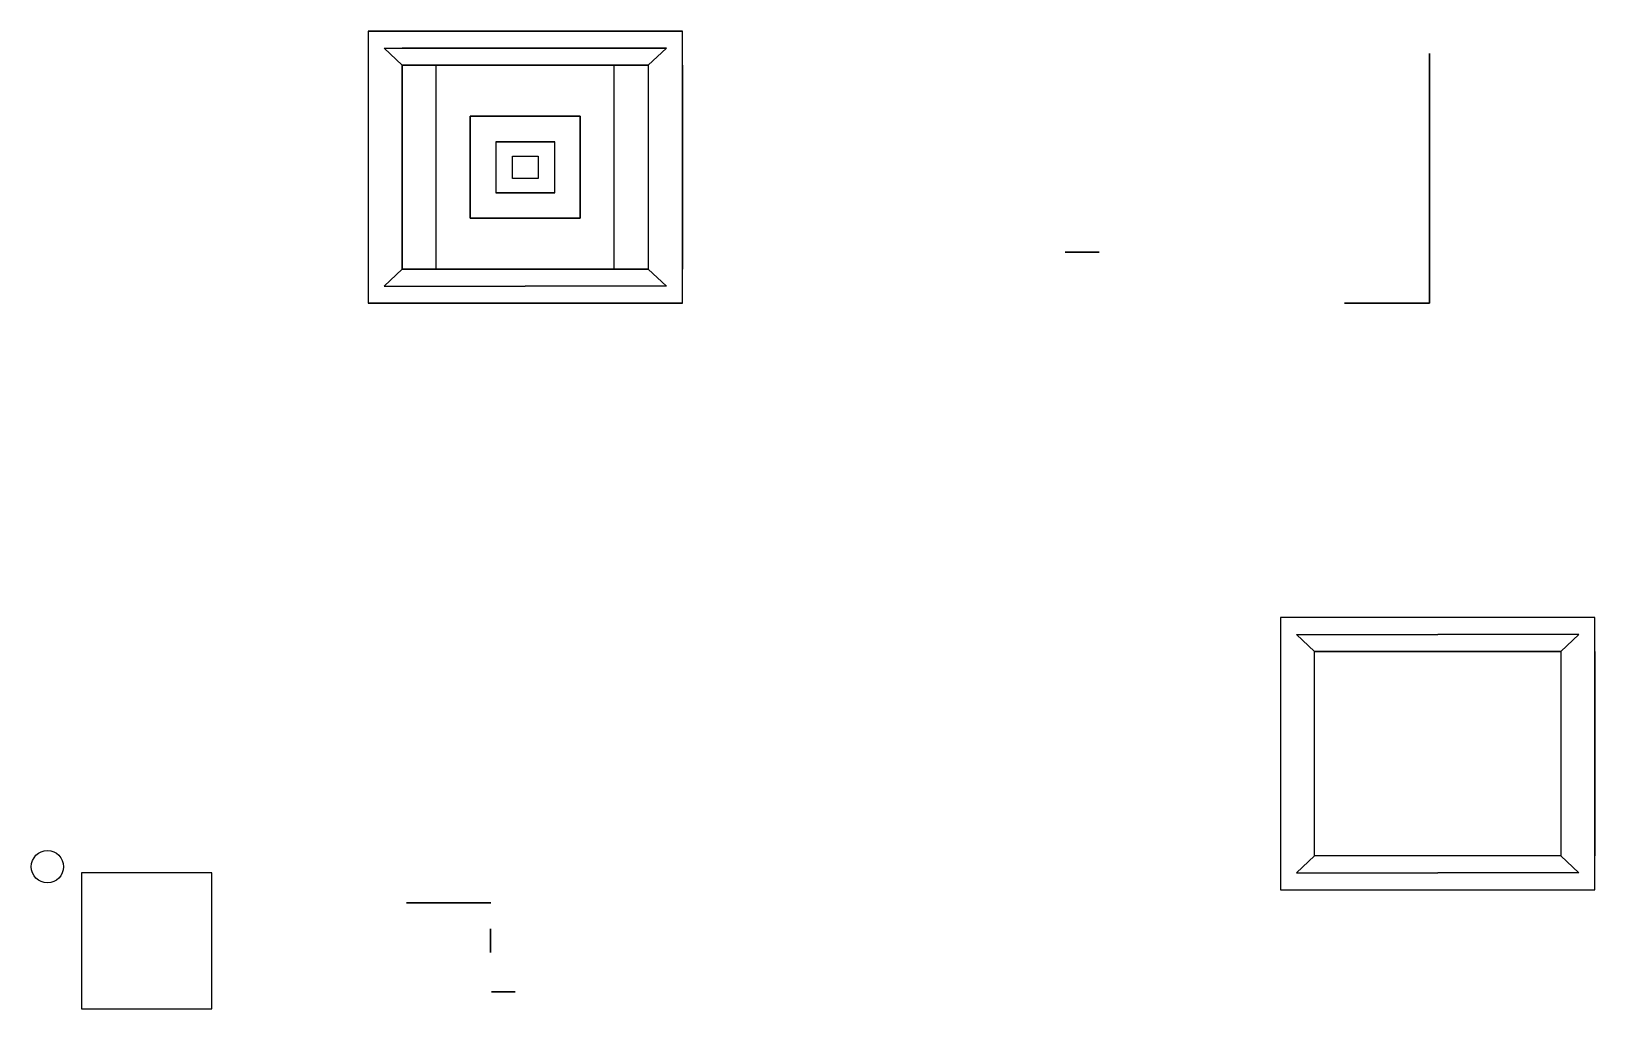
# Model space of a CAD drawing. Header units: millimetres. Extents: x -76 to 16, y -141 to 46.
# Drawn here: x -76.1 to 15.8, y -11.3 to 46.2 of the extents above; entities outside this region: 2.
import ezdxf

# ---------------------------------------------------------------- set-up
doc = ezdxf.new("R2010")
doc.units = ezdxf.units.MM
doc.header["$MEASUREMENT"] = 0

msp = doc.modelspace()

# ---------------------------------------------------------------- linework, layer by layer
at = {"extrusion": (0, 0, -1)}
for p, q in [((-54.325, 44.156, -24.839), (-55.391, 45.156, -24.839)), ((-55.391, 45.156, -24.839), (-47.091, 45.156, -24.839)), ((-38.79, 45.156, -24.839), (-47.091, 45.156, -24.839)), ((-39.856, 44.156, -24.839), (-38.79, 45.156, -24.839)), ((-52.325, 32.156, -43.705), (-52.325, 44.156, -43.705)), ((-52.325, 44.156, -43.705), (-41.856, 44.156, -43.705)), ((-52.325, 32.156, -55.339), (-52.325, 44.156, -55.339)), ((-52.325, 44.156, -55.339), (-41.856, 44.156, -55.339)), ((-41.856, 32.156, -43.705), (-41.856, 44.156, -43.705)), ((-41.856, 32.156, -55.339), (-41.856, 44.156, -55.339)), ((-37.856, 44.156, -22.839), (-37.856, 32.156, -22.839)), ((-54.325, 32.156, -24.839), (-55.391, 31.156, -24.839)), ((-41.856, 32.156, -43.705), (-52.325, 32.156, -43.705)), ((-41.856, 32.156, -55.339), (-52.325, 32.156, -55.339)), ((-41.856, 32.156, -41.205), (-52.325, 32.156, -41.205)), ((-41.856, 32.156, -57.839), (-52.325, 32.156, -57.839)), ((-39.856, 32.156, -24.839), (-38.79, 31.156, -24.839)), ((-55.391, 31.156, -24.839), (-47.091, 31.156, -24.839)), ((-38.79, 31.156, -24.839), (-47.091, 31.156, -24.839)), ((-0.676, 9.67, -117.741), (-1.742, 10.67, -117.741)), ((-1.742, 10.67, -117.741), (6.559, 10.67, -117.741)), ((14.86, 10.67, -117.741), (6.559, 10.67, -117.741)), ((13.793, 9.67, -117.741), (14.86, 10.67, -117.741)), ((15.793, 9.67, -115.741), (15.793, -2.33, -115.741)), ((-0.676, -2.33, -117.741), (-1.742, -3.33, -117.741)), ((11.793, -2.33, -148.241), (1.324, -2.33, -148.241)), ((11.793, -2.33, -150.741), (1.324, -2.33, -150.741)), ((13.793, -2.33, -117.741), (14.86, -3.33, -117.741)), ((-1.742, -3.33, -117.741), (6.559, -3.33, -117.741)), ((14.86, -3.33, -117.741), (6.559, -3.33, -117.741))]:
    msp.add_line(p, q, dxfattribs=at)
at = {"extrusion": (0, -1, 0)}
for p, q in [((-54.325, 44.156, -24.839), (-54.325, 44.156, -74.839)), ((-39.856, 44.156, -24.839), (-54.325, 44.156, -24.839)), ((-41.856, 44.156, -43.705), (-52.325, 44.156, -43.705)), ((-41.856, 44.156, -55.339), (-52.325, 44.156, -55.339)), ((-52.325, 44.156, -43.705), (-52.325, 44.156, -55.339)), ((-41.856, 44.156, -55.339), (-41.856, 44.156, -43.705)), ((-39.856, 44.156, -74.839), (-39.856, 44.156, -24.839)), ((-50.325, 41.156, -46.022), (-43.856, 41.156, -46.022)), ((-43.856, 41.156, -53.657), (-50.325, 41.156, -53.657)), ((-50.325, 41.156, -53.657), (-50.325, 41.156, -46.022)), ((-43.856, 41.156, -46.022), (-43.856, 41.156, -53.657)), ((-48.825, 39.656, -47.522), (-48.825, 39.656, -52.157)), ((-48.825, 39.656, -52.157), (-45.356, 39.656, -52.157)), ((-45.356, 39.656, -47.522), (-48.825, 39.656, -47.522)), ((-45.356, 39.656, -52.157), (-45.356, 39.656, -47.522)), ((-48.825, 36.656, -47.522), (-48.825, 36.656, -52.157)), ((-48.825, 36.656, -52.157), (-45.356, 36.656, -52.157)), ((-45.356, 36.656, -47.522), (-48.825, 36.656, -47.522)), ((-45.356, 36.656, -52.157), (-45.356, 36.656, -47.522)), ((-50.325, 35.156, -46.022), (-43.856, 35.156, -46.022)), ((-43.856, 35.156, -53.657), (-50.325, 35.156, -53.657)), ((-50.325, 35.156, -53.657), (-50.325, 35.156, -46.022)), ((-43.856, 35.156, -46.022), (-43.856, 35.156, -53.657)), ((-54.325, 32.156, -24.839), (-54.325, 32.156, -74.839)), ((-39.856, 32.156, -24.839), (-54.325, 32.156, -24.839)), ((-41.856, 32.156, -43.705), (-52.325, 32.156, -43.705)), ((-41.856, 32.156, -55.339), (-52.325, 32.156, -55.339)), ((-52.325, 32.156, -43.705), (-52.325, 32.156, -55.339)), ((-41.856, 32.156, -55.339), (-41.856, 32.156, -43.705)), ((-39.856, 32.156, -74.839), (-39.856, 32.156, -24.839)), ((13.793, 9.67, -117.741), (-0.676, 9.67, -117.741)), ((13.793, -2.33, -117.741), (-0.676, -2.33, -117.741)), ((11.793, -2.33, -148.241), (1.324, -2.33, -148.241))]:
    msp.add_line(p, q, dxfattribs=at)
at = {"extrusion": (1, 0, 0)}
msp.add_line((6.071, 30.156, -17.839), (6.071, 30.156, -19.839), dxfattribs=at)
at = {"extrusion": (0, 1, 0)}
for p, q in [((-54.073, -5.093, -70.495), (-53.073, -5.093, -70.495)), ((-49.127, -5.093, -74.845), (-54.073, -5.093, -74.845)), ((-54.073, -5.093, -74.845), (-54.073, -5.093, -70.495)), ((-53.073, -5.093, -70.495), (-53.073, -5.093, -73.245)), ((-53.073, -5.093, -73.245), (-50.073, -5.093, -73.245)), ((-50.073, -5.093, -73.245), (-50.073, -5.093, -70.495)), ((-50.073, -5.093, -70.495), (-49.124, -5.093, -70.495)), ((-49.124, -5.093, -70.495), (-49.127, -5.093, -74.845))]:
    msp.add_line(p, q, dxfattribs=at)
at = {"extrusion": (-1, 0, 0)}
for p, q in [((-66.508, -127.282, -72.193), (-66.508, -141.282, -72.193)), ((-73.963, -139.604, -66.288), (-64.023, -139.604, -66.288))]:
    msp.add_line(p, q, dxfattribs=at)
at = {"extrusion": (0, -1, 0)}
for points, elevation in [([(-37.856, -76.839), (-37.856, -22.839), (-56.325, -22.839), (-56.325, -76.839)], -46.156), ([(-54.325, -24.839), (-39.856, -24.839), (-39.856, -74.839), (-54.325, -74.839)], -32.156), ([(-37.856, -76.839), (-37.856, -22.839), (-56.325, -22.839), (-56.325, -76.839)], -30.156), ([(1.071, -22.839), (6.071, -22.839), (6.071, -17.839), (1.071, -17.839)], -30.156)]:
    msp.add_lwpolyline(points, close=True, dxfattribs=dict(at, elevation=elevation))
at = {"extrusion": (0, 0, -1)}
for points, elevation in [([(56.325, 30.156), (37.856, 30.156), (37.856, 46.156), (56.325, 46.156)], 22.839), ([(56.325, 30.156), (37.856, 30.156), (37.856, 46.156), (56.325, 46.156)], 76.839), ([(39.856, 44.156), (39.856, 32.156), (54.325, 32.156), (54.325, 44.156)], 24.839), ([(2.676, -4.33), (-15.793, -4.33), (-15.793, 11.67), (2.676, 11.67)], 122.741), ([(2.676, -4.33), (-15.793, -4.33), (-15.793, 11.67), (2.676, 11.67)], 169.741), ([(-13.793, 9.67), (-13.793, -2.33), (0.676, -2.33), (0.676, 9.67)], 117.741)]:
    msp.add_lwpolyline(points, close=True, dxfattribs=dict(at, elevation=elevation))
at = {"extrusion": (0, 1, 0), "elevation": 45.156}
msp.add_lwpolyline([(38.79, -74.839), (38.79, -24.839), (54.325, -24.839), (54.325, -74.839)], close=True, dxfattribs=at)
at = {"extrusion": (-1, 0, 0), "elevation": 54.325}
msp.add_lwpolyline([(-44.156, -24.839), (-44.156, -74.839), (-32.156, -74.839), (-32.156, -24.839)], close=True, dxfattribs=at)
at = {"extrusion": (1, 0, 0), "elevation": 6.071}
msp.add_lwpolyline([(30.156, -44.839), (44.156, -44.839), (44.156, -42.839), (30.156, -42.839)], close=True, dxfattribs=at)
for points, elevation in [([(-50.325, 41.156), (-50.325, 35.156), (-43.856, 35.156), (-43.856, 41.156)], -46.022), ([(-43.856, 41.156), (-43.856, 35.156), (-50.325, 35.156), (-50.325, 41.156)], -53.657), ([(-48.825, 39.656), (-48.825, 36.656), (-45.356, 36.656), (-45.356, 39.656)], -52.157), ([(-48.825, 39.656), (-48.825, 36.656), (-45.356, 36.656), (-45.356, 39.656)], -47.522), ([(-47.841, 37.493), (-47.841, 38.818), (-46.341, 38.818), (-46.341, 37.493)], -47.522), ([(-47.841, 37.493), (-47.841, 38.818), (-46.341, 38.818), (-46.341, 37.493)], -52.157), ([(-65.52, -3.33), (-73.188, -3.33), (-73.188, -11.33), (-65.52, -11.33)], -76.816)]:
    msp.add_lwpolyline(points, close=True, dxfattribs=dict(elevation=elevation))
at = {"extrusion": (1, 0, 0)}
for centre in [(44.156, -18.339, 6.071), (44.156, -75.089, 6.071), (41.156, -43.839, 6.071), (37.156, -46.339, 6.071), (33.156, -48.839, 6.071)]:
    msp.add_circle(centre, 0.7, dxfattribs=at)
at = {"extrusion": (0, -1, 0)}
for centre in [(-14.355, -20.42, -33.156), (2.098, -20.42, -30.156)]:
    msp.add_circle(centre, 1, dxfattribs=at)
msp.add_circle((-75.189, -2.977, -63.876), 0.95)
at = {"extrusion": (1, 9.56267e-48, 1.2326e-32)}
msp.add_circle((-7.33, -72.926, -49.127), 0.7, dxfattribs=at)
at = {"extrusion": (-6.12323e-17, -1, -1.83697e-16)}
msp.add_circle((-48.379, -68.577, 10.33), 0.7, dxfattribs=at)

doc.saveas('drawing.dxf')
